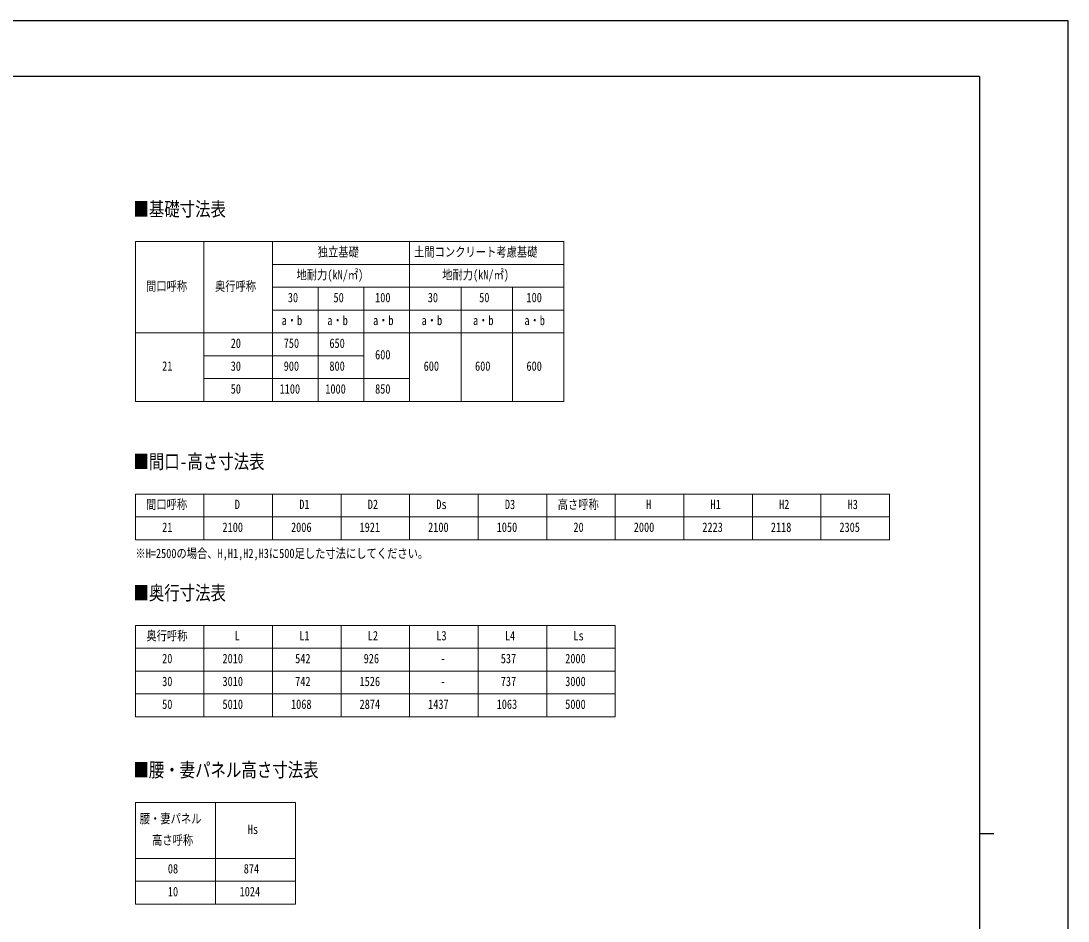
# Model space of a CAD drawing. Units: millimetres, scale not verified. Extents: x -10512 to 10512, y -7425 to 7425.
# Drawn here: x 1347 to 10512, y -455 to 7425 of the extents above; entities that cross this region are included whole.
import ezdxf
from ezdxf.enums import TextEntityAlignment as Align

# ---------------------------------------------------------------- set-up
doc = ezdxf.new("R2010")
doc.units = ezdxf.units.MM
doc.header["$LTSCALE"] = 30
doc.layers.add('0-1_TABLE1', color=7, linetype='Continuous', lineweight=18)
doc.layers.add('0-2_USER1', color=3, linetype='Continuous')
doc.layers.add('0-7_YKK_ZWAK', color=7, linetype='Continuous')
doc.styles.add('ＭＳ ゴシック', font='')
doc.styles.get('ＭＳ ゴシック').set_extended_font_data('MS Gothic')

msp = doc.modelspace()

# ---------------------------------------------------------------- linework, layer by layer
at = {"layer": '0-1_TABLE1'}
for p, q in [((2349.05, 5493.84), (6099.05, 5493.84)), ((2349.05, 5493.84), (2349.05, 4093.84)), ((2949.05, 5493.84), (2949.05, 4093.84)), ((3549.05, 5493.84), (3549.05, 4093.84)), ((4749.05, 5493.84), (4749.05, 4093.84)), ((3549.05, 5293.84), (6099.05, 5293.84)), ((3549.05, 5093.84), (6099.05, 5093.84)), ((3949.05, 5093.84), (3949.05, 4093.84)), ((4349.05, 5093.84), (4349.05, 4093.84)), ((5199.05, 5093.84), (5199.05, 4093.84)), ((5649.05, 5093.84), (5649.05, 4093.84)), ((3549.05, 4893.84), (6099.05, 4893.84)), ((2349.05, 4693.84), (6099.05, 4693.84)), ((2949.05, 4493.84), (4349.05, 4493.84)), ((2949.05, 4293.84), (4749.05, 4293.84)), ((2349.05, 3283.04), (8949.05, 3283.04)), ((2349.05, 3283.04), (2349.05, 2883.04)), ((2949.05, 3283.04), (2949.05, 2883.04)), ((3549.05, 3283.04), (3549.05, 2883.04)), ((4149.05, 3283.04), (4149.05, 2883.04)), ((4749.05, 3283.04), (4749.05, 2883.04)), ((5349.05, 3283.04), (5349.05, 2883.04)), ((5949.05, 3283.04), (5949.05, 2883.04)), ((6549.05, 3283.04), (6549.05, 2883.04)), ((7149.05, 3283.04), (7149.05, 2883.04)), ((7749.05, 3283.04), (7749.05, 2883.04)), ((8349.05, 3283.04), (8349.05, 2883.04)), ((8949.05, 3283.04), (8949.05, 2883.04)), ((2349.05, 3083.04), (8949.05, 3083.04)), ((2349.05, 2883.04), (8949.05, 2883.04)), ((2349.05, 2133.42), (6549.05, 2133.42)), ((2349.05, 2133.42), (2349.05, 1333.42)), ((2949.05, 2133.42), (2949.05, 1333.42)), ((3549.05, 2133.42), (3549.05, 1333.42)), ((4149.05, 2133.42), (4149.05, 1333.42)), ((4749.05, 2133.42), (4749.05, 1333.42)), ((5349.05, 2133.42), (5349.05, 1333.42)), ((5949.05, 2133.42), (5949.05, 1333.42)), ((6549.05, 2133.42), (6549.05, 1333.42)), ((2349.05, 1933.42), (6549.05, 1933.42)), ((2349.05, 1733.42), (6549.05, 1733.42)), ((2349.05, 1533.42), (6549.05, 1533.42)), ((2349.05, 1333.42), (6549.05, 1333.42)), ((2349.05, 583.81), (3749.05, 583.81)), ((2349.05, 583.81), (2349.05, -306.69)), ((3049.05, 583.81), (3049.05, -306.69)), ((3749.05, 583.81), (3749.05, -306.69)), ((2349.05, 93.31), (3749.05, 93.31)), ((2349.05, -106.69), (3749.05, -106.69)), ((2349.05, -306.69), (3749.05, -306.69))]:
    msp.add_line(p, q, dxfattribs=at)
for points in [[(6099.05, 5493.84), (6099.05, 5093.84), (6099.05, 4093.84)], [(2349.05, 4093.84), (4749.05, 4093.84), (6099.05, 4093.84)]]:
    msp.add_lwpolyline(points, dxfattribs=at)
at = {"layer": '0-7_YKK_ZWAK'}
for p, q in [((9737.55, 6937.5), (-9762.45, 6937.5)), ((9737.55, 6937.5), (9737.55, -6312.5)), ((9737.55, 312.5), (9862.55, 312.5))]:
    msp.add_line(p, q, dxfattribs=at)
msp.add_lwpolyline([(-10512.5, -7425), (10512.5, -7425), (10512.5, 7425), (-10512.5, 7425)], close=True, dxfattribs=at)

# ---------------------------------------------------------------- texts
at = {"layer": '0-1_TABLE1', "style": 'ＭＳ ゴシック', "width": 0.8}
for s, p in [('独立基礎', (3945.05, 5337.59)), ('土間コンクリート考慮基礎', (4788.05, 5337.59)), ('地耐力(kN/㎡)', (3759.05, 5137.59)), ('地耐力(kN/㎡)', (5034.05, 5137.59)), ('間口呼称', (2442.05, 5037.59)), ('奥行呼称', (3045.05, 5037.59)), ('30', (3683.05, 4937.59)), ('50', (4083.05, 4937.59)), ('100', (4447.05, 4937.59)), ('30', (4908.05, 4937.59)), ('50', (5358.05, 4937.59)), ('100', (5772.05, 4937.59)), ('a・b', (3629.05, 4737.59)), ('a・b', (4029.05, 4737.59)), ('a・b', (4429.05, 4737.59)), ('a・b', (4854.05, 4737.59)), ('a・b', (5304.05, 4737.59)), ('a・b', (5754.05, 4737.59)), ('20', (3183.05, 4537.59)), ('750', (3647.05, 4537.59)), ('650', (4047.05, 4537.59)), ('600', (4447.05, 4437.59)), ('21', (2583.05, 4337.59)), ('30', (3183.05, 4337.59)), ('900', (3647.05, 4337.59)), ('800', (4047.05, 4337.59)), ('600', (4872.05, 4337.59)), ('600', (5322.05, 4337.59)), ('600', (5772.05, 4337.59)), ('50', (3183.05, 4137.59)), ('1100', (3611.05, 4137.59)), ('1000', (4011.05, 4137.59)), ('850', (4447.05, 4137.59)), ('間口呼称', (2442.05, 3126.79)), ('D', (3219.05, 3126.79)), ('D1', (3783.05, 3126.79)), ('D2', (4383.05, 3126.79)), ('Ds', (4983.05, 3126.79)), ('D3', (5583.05, 3126.79)), ('高さ呼称', (6045.05, 3126.79)), ('H', (6819.05, 3126.79)), ('H1', (7383.05, 3126.79)), ('H2', (7983.05, 3126.79)), ('H3', (8583.05, 3126.79)), ('21', (2583.05, 2926.79)), ('2100', (3111.05, 2926.79)), ('2006', (3711.05, 2926.79)), ('1921', (4311.05, 2926.79)), ('2100', (4911.05, 2926.79)), ('1050', (5511.05, 2926.79)), ('20', (6183.05, 2926.79)), ('2000', (6711.05, 2926.79)), ('2223', (7311.05, 2926.79)), ('2118', (7911.05, 2926.79)), ('2305', (8511.05, 2926.79)), ('奥行呼称', (2445.05, 1977.17)), ('L', (3219.05, 1977.17)), ('L1', (3783.05, 1977.17)), ('L2', (4383.05, 1977.17)), ('L3', (4983.05, 1977.17)), ('L4', (5583.05, 1977.17)), ('Ls', (6183.05, 1977.17)), ('20', (2583.05, 1777.17)), ('2010', (3111.05, 1777.17)), ('542', (3747.05, 1777.17)), ('926', (4347.05, 1777.17)), ('-', (5019.05, 1777.17)), ('537', (5547.05, 1777.17)), ('2000', (6111.05, 1777.17)), ('30', (2583.05, 1577.17)), ('3010', (3111.05, 1577.17)), ('742', (3747.05, 1577.17)), ('1526', (4311.05, 1577.17)), ('737', (5547.05, 1577.17)), ('3000', (6111.05, 1577.17)), ('-', (5019.05, 1577.17)), ('50', (2583.05, 1377.17)), ('5010', (3111.05, 1377.17)), ('1068', (3711.05, 1377.17)), ('2874', (4311.05, 1377.17)), ('1437', (4911.05, 1377.17)), ('1063', (5511.05, 1377.17)), ('5000', (6111.05, 1377.17)), ('腰・妻パネル', (2387.05, 376.06)), ('Hs', (3333.05, 282.31)), ('高さ呼称', (2495.05, 188.56)), ('08', (2633.05, -62.94)), ('874', (3297.05, -62.94)), ('10', (2633.05, -262.94)), ('1024', (3261.05, -262.94))]:
    msp.add_text(s, height=82.48, dxfattribs=at).set_placement(p, align=Align.BOTTOM_LEFT)
at = {"layer": '0-2_USER1', "style": 'ＭＳ ゴシック', "width": 0.8}
for s, height, p in [('■基礎寸法表', 123.8, (2331.04, 5679.04)), ('■間口-高さ寸法表', 123.8, (2331.04, 3468.24)), ('※H=2500の場合、H,H1,H2,H3に500足した寸法にしてください。', 82.48, (2349.05, 2697.89)), ('■奥行寸法表', 123.8, (2331.04, 2318.62)), ('■腰・妻パネル高さ寸法表', 123.8, (2331.04, 769.01))]:
    msp.add_text(s, height=height, dxfattribs=at).set_placement(p, align=Align.BOTTOM_LEFT)

doc.saveas('drawing.dxf')
